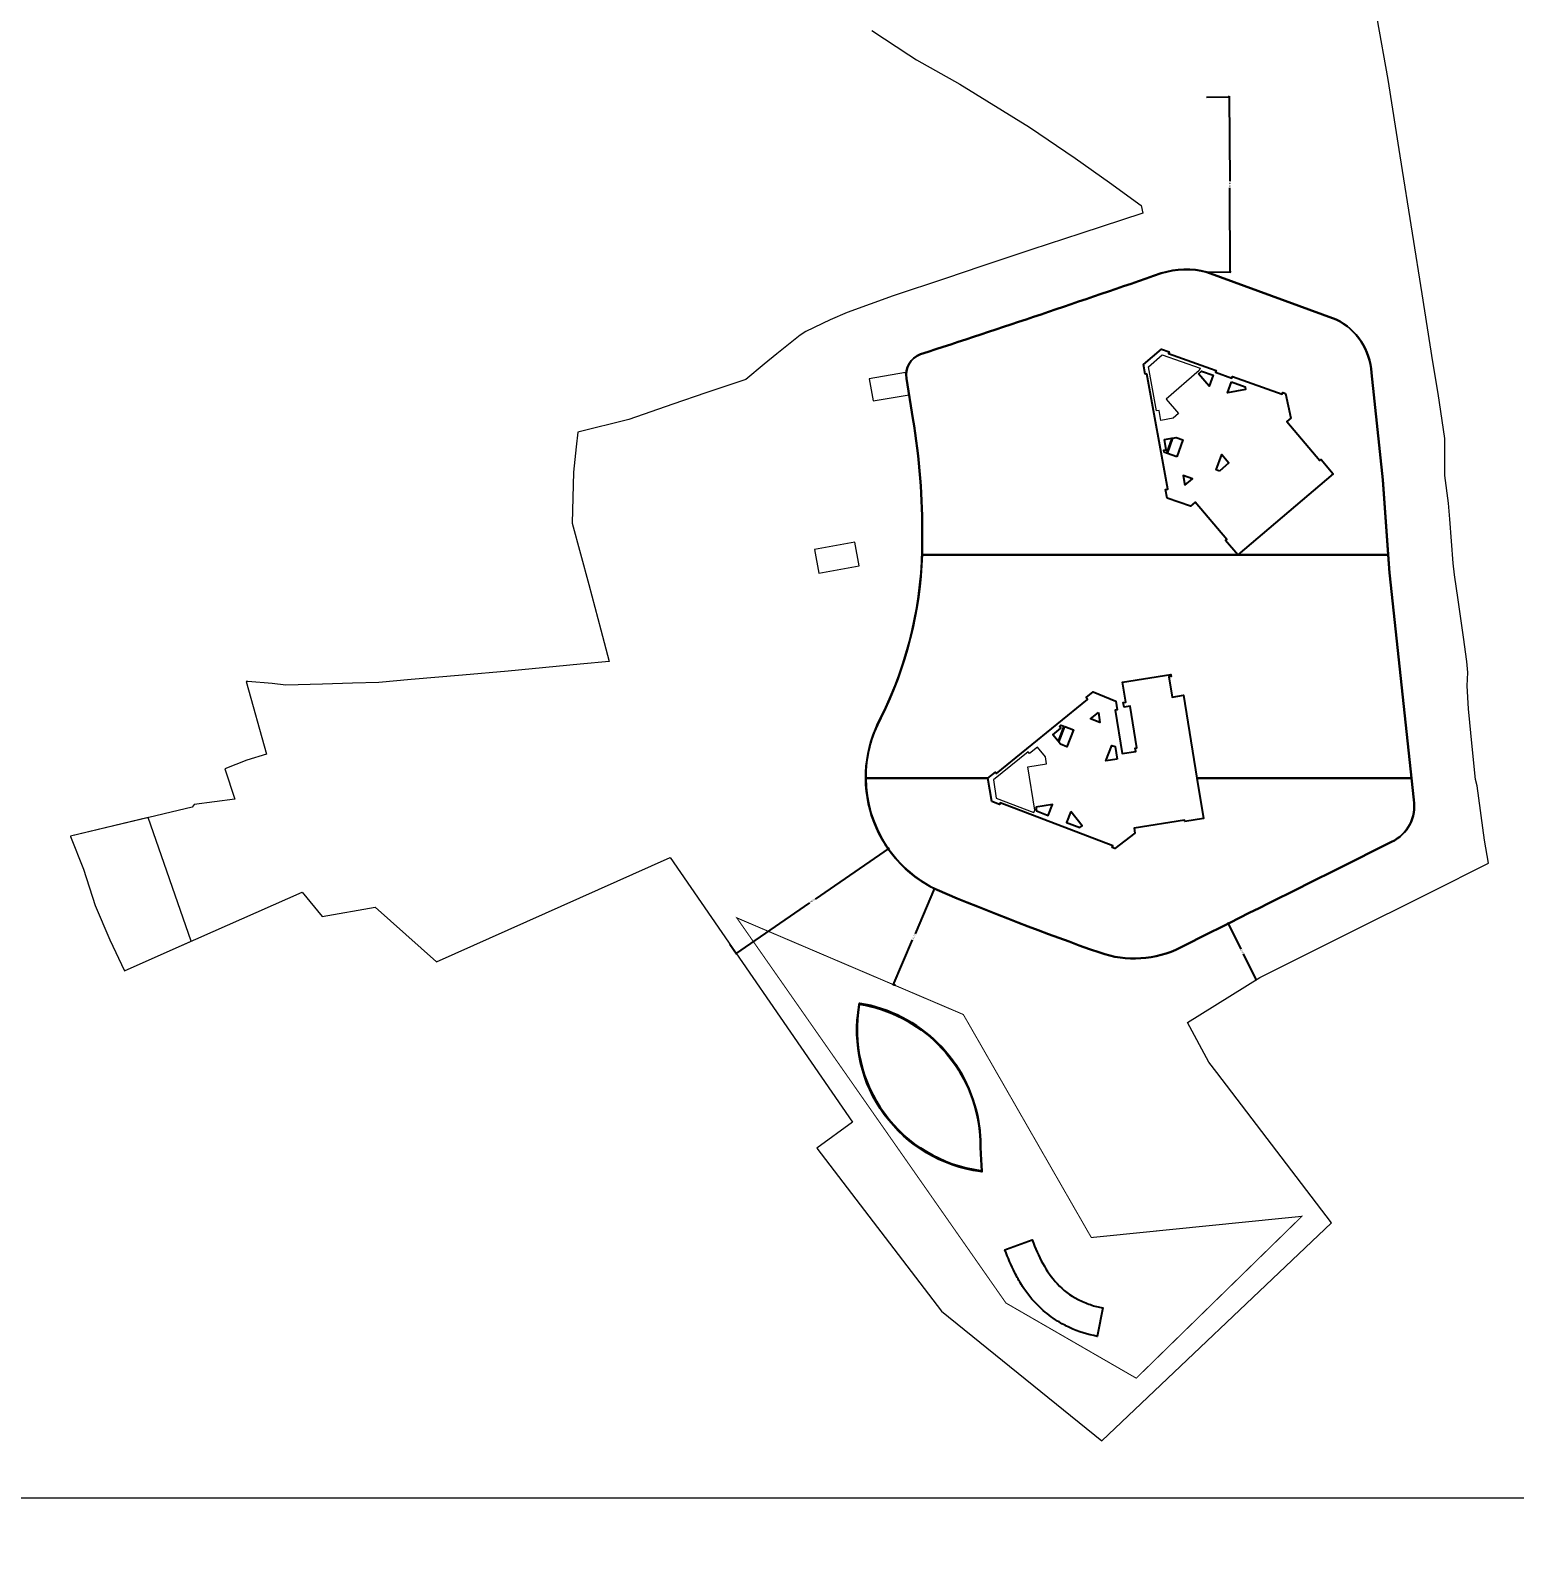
# Model space of a CAD drawing. Header units: metres. Extents: x 256329 to 886268, y -249371 to 355.
# Drawn here: x 285584.1 to 285800.4, y -1434.2 to -1212.3 of the extents above; entities that cross this region are included whole.
import ezdxf

# ---------------------------------------------------------------- set-up
doc = ezdxf.new("R2010")
doc.units = ezdxf.units.M
doc.header["$MEASUREMENT"] = 0
doc.header["$PDMODE"] = 35
doc.linetypes.add('DASHED', pattern=[0.75, 0.5, -0.25])
doc.layers.get('0').update_dxf_attribs({"lineweight": 18})
doc.layers.get('Defpoints').update_dxf_attribs({"lineweight": 20})
doc.layers.add('A-AREA-BUILT UP', color=30, linetype='Continuous', lineweight=0, plot=False)
for name, color, linetype, lineweight in [('A-COL', 2, 'Continuous', 0), ('A-STRUCTURE ABOVE', 251, 'DASHED', 0), ('BLK_2_COVERED_AREA', 140, 'Continuous', 30)]:
    doc.layers.add(name, color=color, linetype=linetype, lineweight=lineweight)
for name, color, linetype in [('BLK_2_FLR_0_BLT_UP_AREA', 22, 'Continuous'), ('BLK_2_FLR_0_BLT_UP_AREA_DEDUCT', 22, 'Continuous'), ('BLK_2_FLR_0_STILT_FLOOR', 7, 'Continuous'), ('BLK_2_FLR_0_UNITFA', 5, 'Continuous')]:
    doc.layers.add(name, color=color, linetype=linetype)
doc.styles.get("Standard").update_dxf_attribs({"font": 'arial.ttf'})
doc.dimstyles.new('METRIC DIM', dxfattribs={"dimtxt": 0.23, "dimasz": 0.18, "dimexe": 0.1, "dimexo": 0.1, "dimgap": 0.09, "dimtad": 0, "dimzin": 0, "dimdsep": 46, "dimtxsty": 'Standard', "dimblk": 'OBLIQUE', "dimcen": 0, "dimdle": 0.1, "dimclrd": 147, "dimclre": 147, "dimclrt": 7, "dimadec": 0, "dimazin": 0, "dimtfac": 1, "dimtofl": 0, "dimtmove": 0, "dimatfit": 2, "dimfxl": 0.125, "dimtolj": 1, "dimtzin": 0, "dimarcsym": 0})

# ---------------------------------------------------------------- blocks, each defined once
blk = doc.blocks.new('_Oblique')
at = {"color": 0, "linetype": 'ByBlock', "lineweight": -2}
blk.add_line((-0.5, -0.5), (0.5, 0.5), dxfattribs=at)
blk = doc.blocks.new('*D1099')
at = {"layer": 'A-AREA-BUILT UP', "color": 147, "lineweight": -2, "transparency": 16777216}
for p, q in [((285758.758751, -1342.465719), (285758.557997, -1342.566127)), ((285758.602702, -1342.431957), (285760.510145, -1346.245682)), ((285762.765003, -1350.754022), (285760.857559, -1346.940297)), ((285762.831588, -1350.608909), (285762.630833, -1350.709317))]:
    blk.add_line(p, q, dxfattribs=at)
at = {"layer": 'Defpoints', "color": 0, "transparency": 16777216}
for p in [(285758.848189, -1342.420987, -1.109306), (285762.72027, -1350.664584), (285762.921025, -1350.564176, -1.151947)]:
    blk.add_point(p, dxfattribs=at)
at = {"layer": 'A-AREA-BUILT UP', "color": 147, "lineweight": -2, "transparency": 16777216, "xscale": 0.18, "yscale": 0.18, "zscale": 0.18}
for p, rotation in [((285758.647434, -1342.521395), 116.57204), ((285762.72027, -1350.664584), 296.57204)]:
    blk.add_blockref('_Oblique', p, dxfattribs=dict(at, rotation=rotation))
at = {"layer": 'A-AREA-BUILT UP', "color": 7, "transparency": 16777216, "insert": (285760.683852, -1346.59299), "char_height": 0.23, "attachment_point": 5, "rotation": 296.5720402}
blk.add_mtext('\\A1;9.10', dxfattribs=at)
blk = doc.blocks.new('*D1100')
at = {"layer": 'A-AREA-BUILT UP', "color": 147, "lineweight": -2, "transparency": 16777216}
for p, q in [((285708.237417, -1330.247091), (285709.206851, -1331.654054)), ((285709.232459, -1331.51497), (285698.446213, -1338.946976)), ((285686.869535, -1346.92361), (285697.655781, -1339.491604)), ((285686.039184, -1345.542254), (285687.008619, -1346.949217))]:
    blk.add_line(p, q, dxfattribs=at)
at = {"layer": 'Defpoints', "color": 0, "transparency": 16777216}
for p in [(285708.180679, -1330.164745, -1.109306), (285685.982446, -1345.459908, -1.151947), (285686.95188, -1346.866871)]:
    blk.add_point(p, dxfattribs=at)
at = {"layer": 'A-AREA-BUILT UP', "color": 147, "lineweight": -2, "transparency": 16777216, "xscale": 0.18, "yscale": 0.18, "zscale": 0.18}
for p, rotation in [((285709.150113, -1331.571708), 34.567858), ((285686.95188, -1346.866871), 214.567858)]:
    blk.add_blockref('_Oblique', p, dxfattribs=dict(at, rotation=rotation))
at = {"layer": 'A-AREA-BUILT UP', "color": 7, "transparency": 16777216, "insert": (285698.050997, -1339.21929), "char_height": 0.23, "attachment_point": 5, "rotation": 34.56785819}
blk.add_mtext('\\A1;26.96', dxfattribs=at)
blk = doc.blocks.new('*D1105')
at = {"layer": 'A-AREA-BUILT UP', "color": 147, "lineweight": -2, "transparency": 16777216}
for p, q in [((285755.48346, -1222.04587), (285758.892684, -1222.025304)), ((285758.792083, -1221.925909), (285758.866778, -1234.308399)), ((285758.947265, -1247.650927), (285758.872569, -1235.268437)), ((285755.637436, -1247.570891), (285759.04666, -1247.550325))]:
    blk.add_line(p, q, dxfattribs=at)
at = {"layer": 'Defpoints', "color": 0, "transparency": 16777216}
for p in [(285755.383462, -1222.046473, -1.109306), (285758.792686, -1222.025907), (285755.537438, -1247.571494, -1.109306)]:
    blk.add_point(p, dxfattribs=at)
at = {"layer": 'A-AREA-BUILT UP', "color": 147, "lineweight": -2, "transparency": 16777216, "xscale": 0.18, "yscale": 0.18, "zscale": 0.18}
for p, rotation in [((285758.792686, -1222.025907), 90.345623), ((285758.946662, -1247.550929), 270.3456229999999)]:
    blk.add_blockref('_Oblique', p, dxfattribs=dict(at, rotation=rotation))
at = {"layer": 'A-AREA-BUILT UP', "color": 7, "transparency": 16777216, "insert": (285758.869674, -1234.788418), "char_height": 0.23, "attachment_point": 5, "rotation": 270.34562346}
blk.add_mtext('\\A1;25.53', dxfattribs=at)
blk = doc.blocks.new('*D1106')
at = {"layer": 'A-AREA-BUILT UP', "color": 147, "lineweight": -2, "transparency": 16777216}
for p, q in [((285715.847157, -1337.362182), (285713.011016, -1344.008899)), ((285716.119568, -1337.587143), (285715.715934, -1337.414913)), ((285709.80794, -1351.515554), (285712.644082, -1344.868838)), ((285710.158843, -1351.55656), (285709.75521, -1351.384331))]:
    blk.add_line(p, q, dxfattribs=at)
at = {"layer": 'Defpoints', "color": 0, "transparency": 16777216}
for p in [(285716.211545, -1337.626389, -1.109306), (285709.847186, -1351.423577), (285710.25082, -1351.595807, -1.109306)]:
    blk.add_point(p, dxfattribs=at)
at = {"layer": 'A-AREA-BUILT UP', "color": 147, "lineweight": -2, "transparency": 16777216, "xscale": 0.18, "yscale": 0.18, "zscale": 0.18}
for p, rotation in [((285715.807911, -1337.454159), 66.892148), ((285709.847186, -1351.423577), 246.8921479999999)]:
    blk.add_blockref('_Oblique', p, dxfattribs=dict(at, rotation=rotation))
at = {"layer": 'A-AREA-BUILT UP', "color": 7, "transparency": 16777216, "insert": (285712.827549, -1344.438868), "char_height": 0.23, "attachment_point": 5, "rotation": 66.89214781}
blk.add_mtext('\\A1;15.19', dxfattribs=at)

msp = doc.modelspace()

# ---------------------------------------------------------------- linework, layer by layer
at = {"layer": 'A-AREA-BUILT UP'}
for points in [[(286007.513996, -1039.140196), (285459.69944, -1039.140196), (285459.69944, -1426.201428), (286007.513996, -1426.201428)], [(285601.222745, -1327.084409), (285589.937486, -1329.804094), (285589.908864, -1329.812666), (285589.917016, -1329.839886), (285591.800016, -1334.595886), (285593.53701, -1339.891465), (285595.66098, -1344.911919), (285597.782152, -1349.389336), (285604.032513, -1346.629169), (285607.509855, -1345.09357)]]:
    msp.add_lwpolyline(points, close=True, dxfattribs=at)
at = {"layer": 'A-COL', "color": 1, "linetype": 'ByBlock', "elevation": -1.151947}
msp.add_lwpolyline([(285706.721516, -1212.336886), (285712.107768, -1215.893509), (285713.229016, -1216.633886), (285719.529693, -1220.189511), (285729.705016, -1226.441886), (285736.348016, -1230.942886), (285741.368275, -1234.517212), (285745.964016, -1237.875886), (285746.185, -1238.969869), (285737.195508, -1241.932877), (285730.018734, -1244.292106), (285722.744758, -1246.71492), (285717.441135, -1248.481449), (285709.808016, -1251.023886), (285703.107721, -1253.465297), (285700.633, -1254.512869), (285697.109, -1256.229869), (285696.244, -1256.776869), (285692.873508, -1259.472877), (285691.008201, -1260.997556), (285688.345057, -1263.235851), (285682.533217, -1265.150316), (285677.688695, -1266.828834), (285671.313, -1269.037869), (285663.849715, -1270.887534), (285663.63009, -1273.049195), (285663.254776, -1276.743217), (285663.016016, -1284.158886), (285665.456438, -1293.109591), (285667.200445, -1299.689985), (285668.427119, -1304.31841), (285664.212103, -1304.717751), (285653.687508, -1305.714877), (285647.055918, -1306.307609), (285639.569787, -1306.968943), (285634.867415, -1307.384356), (285631.016943, -1307.500191), (285626.637945, -1307.631925), (285621.288, -1307.792869), (285619.301016, -1307.507886), (285615.77994, -1307.221579), (285615.539411, -1307.215377), (285618.502931, -1317.828785), (285615.608231, -1318.717211), (285612.439841, -1319.962261), (285613.869397, -1324.410688), (285607.949523, -1325.167622), (285607.639367, -1325.538039), (285589.937486, -1329.804094), (285589.908864, -1329.812666), (285589.917016, -1329.839886), (285591.800016, -1334.595886), (285593.53701, -1339.891465), (285595.66098, -1344.911919), (285597.782152, -1349.389336), (285604.032513, -1346.629169), (285623.67711, -1337.954091), (285626.602955, -1341.49676), (285634.342184, -1340.125019), (285643.248899, -1348.0922), (285677.314825, -1332.880384), (285703.911303, -1371.480483), (285703.911303, -1371.480483), (285698.700016, -1375.232886), (285716.854083, -1399.005629), (285740.25628, -1417.922985), (285740.25628, -1417.922985), (285773.707864, -1386.136236), (285756.995136, -1364.238649), (285755.827699, -1362.709033), (285752.724106, -1356.936756), (285763.238278, -1350.405502), (285775.892175, -1344.076624), (285788.072188, -1337.98476), (285796.579103, -1333.730005), (285796.017196, -1330.341069), (285794.928016, -1322.435886), (285794.702339, -1321.525259), (285794.196159, -1316.704466), (285793.661016, -1311.217886), (285793.467, -1307.850869), (285793.584474, -1305.93337), (285793.430516, -1304.338362), (285792.925016, -1300.780886), (285792.152516, -1295.344386), (285791.654016, -1291.689886), (285791.445016, -1289.975886), (285790.954964, -1283.556721), (285790.778016, -1281.238886), (285790.204016, -1277.234886), (285790.236, -1271.816869), (285789.23901, -1265.256552), (285788.490872, -1260.643583), (285786.894936, -1250.723297), (285785.514864, -1241.886626), (285783.718431, -1230.606714), (285781.947016, -1219.483886), (285780.362883, -1210.578015)], dxfattribs=at)
at = {"layer": 'A-COL', "color": 1, "linetype": 'ByBlock'}
for points, elevation in [([(285748.84243, -1269.192089), (285748.565358, -1267.721987), (285748.220807, -1267.786924), (285747.014435, -1261.386088), (285749.033286, -1259.634303), (285754.554129, -1261.556616), (285754.429792, -1261.912254), (285749.586867, -1266.08395), (285751.398071, -1268.188106), (285750.61685, -1268.85769)], 0.192635), ([(285698.969656, -1291.453345), (285704.873958, -1290.386002), (285704.251341, -1286.941826), (285698.347039, -1288.009169)], 101.578292), ([(285730.873739, -1316.806224), (285729.713709, -1317.750842), (285729.492318, -1317.478964), (285724.441542, -1321.591835), (285724.854189, -1324.232712), (285730.312836, -1326.325119), (285730.447236, -1325.97316), (285729.437634, -1319.661451), (285732.178942, -1319.22195), (285732.013914, -1318.206364)], -0.042641)]:
    msp.add_lwpolyline(points, close=True, dxfattribs=dict(at, elevation=elevation))
msp.add_lwpolyline([(285706.918598, -1266.32237), (285712.142675, -1265.462717), (285711.604051, -1262.175957), (285706.341411, -1263.126375)], close=True, dxfattribs=at)
at = {"layer": 'A-STRUCTURE ABOVE', "color": 12, "linetype": 'DASHED', "ltscale": 5000, "const_width": 0.15, "elevation": -1.109306}
msp.add_lwpolyline([(285687.024849, -1341.685328), (285720.045801, -1355.775307), (285738.701914, -1388.286683), (285769.390618, -1385.188877), (285745.2495, -1408.784905), (285726.257343, -1397.827635), (285687.024849, -1341.685328)], close=True, dxfattribs=at)
at = {"layer": 'BLK_2_COVERED_AREA', "color": 140, "elevation": -102.366315}
msp.add_lwpolyline([(285704.878164, -1354.378333), (285704.913235, -1354.151015, -0.320922), (285722.253235, -1371.370122, -0.030617), (285722.526586, -1373.924579, 0.006287), (285722.612565, -1376.376945, 0.004288), (285722.675229, -1377.490921, 0.003606), (285722.752406, -1378.57948), (285722.519415, -1378.549993, -0.426472), (285704.878164, -1354.378333)], format="xyb", close=True, dxfattribs=at)
at = {"layer": 'BLK_2_FLR_0_BLT_UP_AREA', "color": 14, "ltscale": 0.05}
for points, elevation in [([(285713.820394, -1259.538878, 0.004672), (285748.873788, -1247.743822, -0.144172), (285755.537438, -1247.571494), (285774.402971, -1254.466387, -0.26933), (285779.526081, -1262.245745), (285781.169516, -1277.851088), (285782.17817, -1291.375436), (285785.689733, -1324.48221, -0.334868), (285782.473219, -1330.620548), (285774.614802, -1334.550955, 0.001277), (285751.719781, -1346.001956, -0.202785), (285739.940532, -1346.756511, -0.015567), (285716.211545, -1337.626389, -0.430968), (285708.0345, -1312.540837, 0.117898), (285714.065515, -1286.385876, 0.042938), (285712.705585, -1268.883498), (285711.750751, -1263.081007, -0.370217)], -1.109306), ([(285704.878164, -1354.378333), (285704.913235, -1354.151015, -0.320922), (285722.253235, -1371.370122, -0.030617), (285722.526586, -1373.924579, 0.006287), (285722.612565, -1376.376945, 0.004288), (285722.675229, -1377.490921, 0.003606), (285722.752406, -1378.57948), (285722.519415, -1378.549993, -0.426472), (285704.878164, -1354.378333)], -102.366315), ([(285726.336117, -1389.999666), (285730.101313, -1388.642131, 0.038591), (285731.634693, -1392.08335, 0.061444), (285733.717567, -1395.006721, 0.092659), (285736.763917, -1397.294876, 0.02736), (285738.563332, -1398.06568, 0.051881), (285740.371434, -1398.520325), (285739.610011, -1402.458066), (285739.569677, -1402.684501, -0.064933), (285735.538579, -1401.41116, -0.030623), (285733.78021, -1400.457689, -0.045945), (285731.39379, -1398.643808, -0.059444), (285728.868533, -1395.707624, -0.010803), (285728.524291, -1395.170492, -0.021775), (285727.557033, -1393.419946, -0.027571), (285726.119749, -1390.077677)], -203.580683)]:
    msp.add_lwpolyline(points, format="xyb", close=True, dxfattribs=dict(at, elevation=elevation))
at = {"layer": 'BLK_2_FLR_0_BLT_UP_AREA_DEDUCT', "color": 14, "ltscale": 0.05}
for points, elevation in [([(285754.330951, -1262.371031), (285754.764132, -1262.003092), (285756.452426, -1262.605333), (285755.883392, -1264.196534)], -1.100844), ([(285759.138682, -1263.577048), (285761.11612, -1264.270528), (285761.194109, -1264.697522), (285758.5678, -1265.177207)], -1.151947), ([(285749.345823, -1271.9804), (285750.422254, -1271.780971), (285749.647314, -1273.938424), (285749.325243, -1273.822828), (285749.270498, -1273.521886), (285749.614846, -1273.459244)], -1.100844), ([(285751.155263, -1274.480201), (285749.788441, -1273.989249), (285750.592999, -1271.749337), (285751.076874, -1271.65969), (285752.038961, -1272.002881)], -1.100844), ([(285757.362046, -1276.574543), (285756.891455, -1276.406676), (285757.697919, -1274.145872), (285758.75552, -1275.389719)], -1.151947), ([(285752.333804, -1278.627445), (285753.433441, -1277.680102), (285752.063695, -1277.201257)], 302.411127), ([(285739.727607, -1311.758847), (285739.943315, -1313.194163), (285738.592684, -1312.663791)], 206.037496), ([(285734.039343, -1313.779013), (285734.269342, -1313.596155), (285734.687825, -1313.756187), (285733.849606, -1315.944753), (285733.091402, -1315.01093), (285734.260221, -1314.050514)], -1.353928), ([(285734.828057, -1313.80985), (285736.088512, -1314.291873), (285735.148951, -1316.748391), (285734.21397, -1316.390782), (285733.962047, -1316.076664)], -1.194588), ([(285742.473655, -1318.556392), (285740.838238, -1318.809353), (285741.704999, -1316.542838), (285742.181879, -1316.729582)], -1.194588), ([(285730.633134, -1325.541134), (285730.723508, -1326.10254), (285732.41353, -1326.752638), (285733.022678, -1325.160032)], -1.353928), ([(285735.691557, -1326.18251), (285735.08554, -1327.76807), (285737.047653, -1328.519434), (285737.374379, -1328.254012)], -1.353928)]:
    msp.add_lwpolyline(points, close=True, dxfattribs=dict(at, elevation=elevation))
at = {"layer": 'BLK_2_FLR_0_STILT_FLOOR', "color": 14, "ltscale": 0.05}
for points in [[(285746.806246, -1262.372495), (285746.539151, -1262.421078), (285746.283455, -1261.015343), (285748.924531, -1258.797198), (285750.040843, -1259.197265), (285749.957988, -1259.42732), (285756.076239, -1261.630819), (285756.882741, -1261.909395), (285756.797389, -1262.15945), (285759.199593, -1263.016775), (285759.288176, -1262.768567), (285766.514797, -1265.347616), (285766.60162, -1265.104413), (285766.977188, -1265.238393), (285767.766275, -1268.858691), (285767.18435, -1269.353198), (285771.990364, -1275.032296), (285772.186321, -1274.865809), (285773.970143, -1276.965377), (285760.063425, -1288.775389), (285781.984257, -1288.775389), (285781.169516, -1277.851088), (285779.526081, -1262.245745, 0.26933), (285774.402971, -1254.466387), (285755.537438, -1247.571494, 0.144172), (285748.873788, -1247.743822, -0.004672), (285713.820394, -1259.538878, 0.370217), (285711.750751, -1263.081007), (285712.705585, -1268.883498, -0.042938), (285714.065515, -1286.385876, -0.010354), (285714.035355, -1288.775389), (285760.063425, -1288.775389), (285758.279752, -1286.675995), (285758.432106, -1286.546552), (285753.812194, -1281.109202), (285753.146223, -1281.675052), (285749.737415, -1280.521442), (285749.504926, -1279.247586), (285749.848705, -1279.184766)], [(285782.17817, -1291.375436), (285781.984257, -1288.775389), (285714.035355, -1288.775389, -0.107413), (285708.0345, -1312.540837, 0.126968), (285705.824315, -1321.33815), (285723.637753, -1321.33815), (285724.745081, -1320.435599), (285724.900635, -1320.627017), (285738.159499, -1309.853791), (285737.940581, -1309.581378), (285738.945525, -1308.764771), (285742.285413, -1310.104898), (285742.488997, -1311.371464), (285742.19181, -1311.419232), (285743.195685, -1317.730116), (285745.166422, -1317.416866), (285745.095957, -1316.972314), (285745.355955, -1316.930136), (285744.380635, -1310.836138), (285743.467913, -1310.982216), (285743.35746, -1310.290604), (285743.72571, -1310.231617), (285743.261369, -1307.332816), (285750.303835, -1306.204295), (285750.350743, -1306.500605), (285750.004135, -1306.555476), (285750.476548, -1309.50871), (285752.157538, -1309.208451), (285754.100644, -1321.33815), (285785.356249, -1321.33815)], [(285774.614802, -1334.550955), (285782.473219, -1330.620548, 0.334868), (285785.689733, -1324.48221), (285785.356249, -1321.33815), (285754.100644, -1321.33815), (285755.043454, -1327.223574), (285752.323008, -1327.658753), (285752.28921, -1327.447469), (285744.94295, -1328.623151), (285745.058896, -1329.348412), (285742.105332, -1331.585748), (285741.732884, -1331.443325), (285741.825063, -1331.202102), (285725.397224, -1324.934116), (285725.310145, -1325.162607), (285724.201914, -1324.740674), (285723.637753, -1321.33815), (285705.824315, -1321.33815, 0.288229), (285716.211545, -1337.626389, 0.015567), (285739.940532, -1346.756511, 0.202785), (285751.719781, -1346.001956, -0.001277)]]:
    msp.add_lwpolyline(points, format="xyb", close=True, dxfattribs=at)
at = {"layer": 'BLK_2_FLR_0_UNITFA', "color": 8, "elevation": -102.366315}
msp.add_lwpolyline([(285704.860629, -1354.491991), (285704.8957, -1354.264674, -0.320922), (285722.235699, -1371.48378, -0.030617), (285722.50905, -1374.038237, 0.006287), (285722.595029, -1376.490603, 0.004288), (285722.657694, -1377.60458, 0.003606), (285722.734871, -1378.693138), (285722.50188, -1378.663651, -0.426472), (285704.860629, -1354.491991)], format="xyb", close=True, dxfattribs=at)

# ---------------------------------------------------------------- dimensions: what is measured, and where the dimension line sits
at = {"layer": 'A-AREA-BUILT UP'}
for p1, p2, distance, picture, middle in [((285755.537438, -1247.571494, -1.109306), (285755.383462, -1222.046473, -1.109306), -3.409286, '*D1105', (285758.869674, -1234.788418)), ((285708.180679, -1330.164745, -1.109306), (285685.982446, -1345.459908, -1.151947), 1.70861, '*D1100', (285698.050997, -1339.21929)), ((285716.211545, -1337.626389, -1.109306), (285710.25082, -1351.595807, -1.109306), -0.438843, '*D1106', (285712.827549, -1344.438868)), ((285758.848189, -1342.420987, -1.109306), (285762.921025, -1350.564176, -1.151947), -0.224465, '*D1099', (285760.683852, -1346.59299))]:
    dim = msp.add_aligned_dim(p1=p1, p2=p2, distance=distance, dimstyle='METRIC DIM', override={"dimfxl": 0.18}, dxfattribs=at)
    dim.commit()
    dim.dimension.update_dxf_attribs({"geometry": picture, "text_midpoint": middle})

doc.saveas('drawing.dxf')
